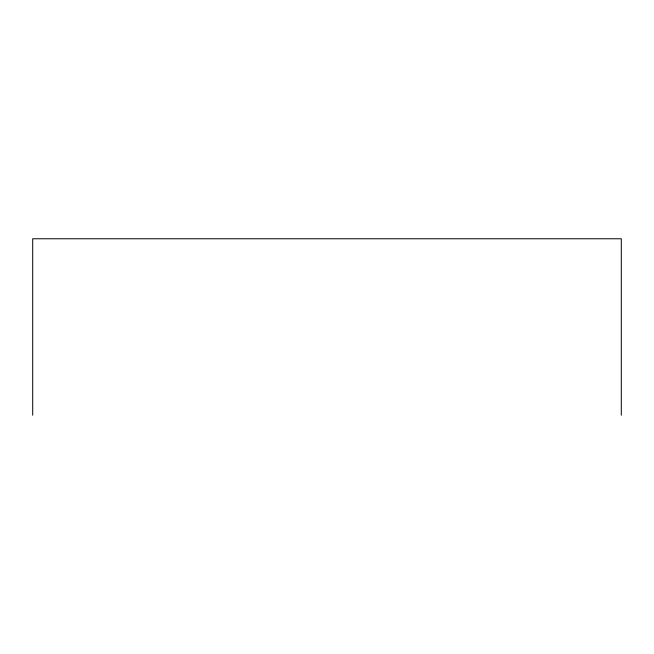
<?xml version="1.0" encoding="UTF-8"?>
<svg xmlns="http://www.w3.org/2000/svg" width="654" height="654" viewBox="0 0 654 654"><rect width="100%" height="100%" fill="white"/><g stroke="black" fill="none" stroke-linecap="round" stroke-linejoin="round"><path stroke-width="0.98" d="M621.3 415.233L621.3 238.767L32.7 238.767L32.7 415.233"/></g></svg>
